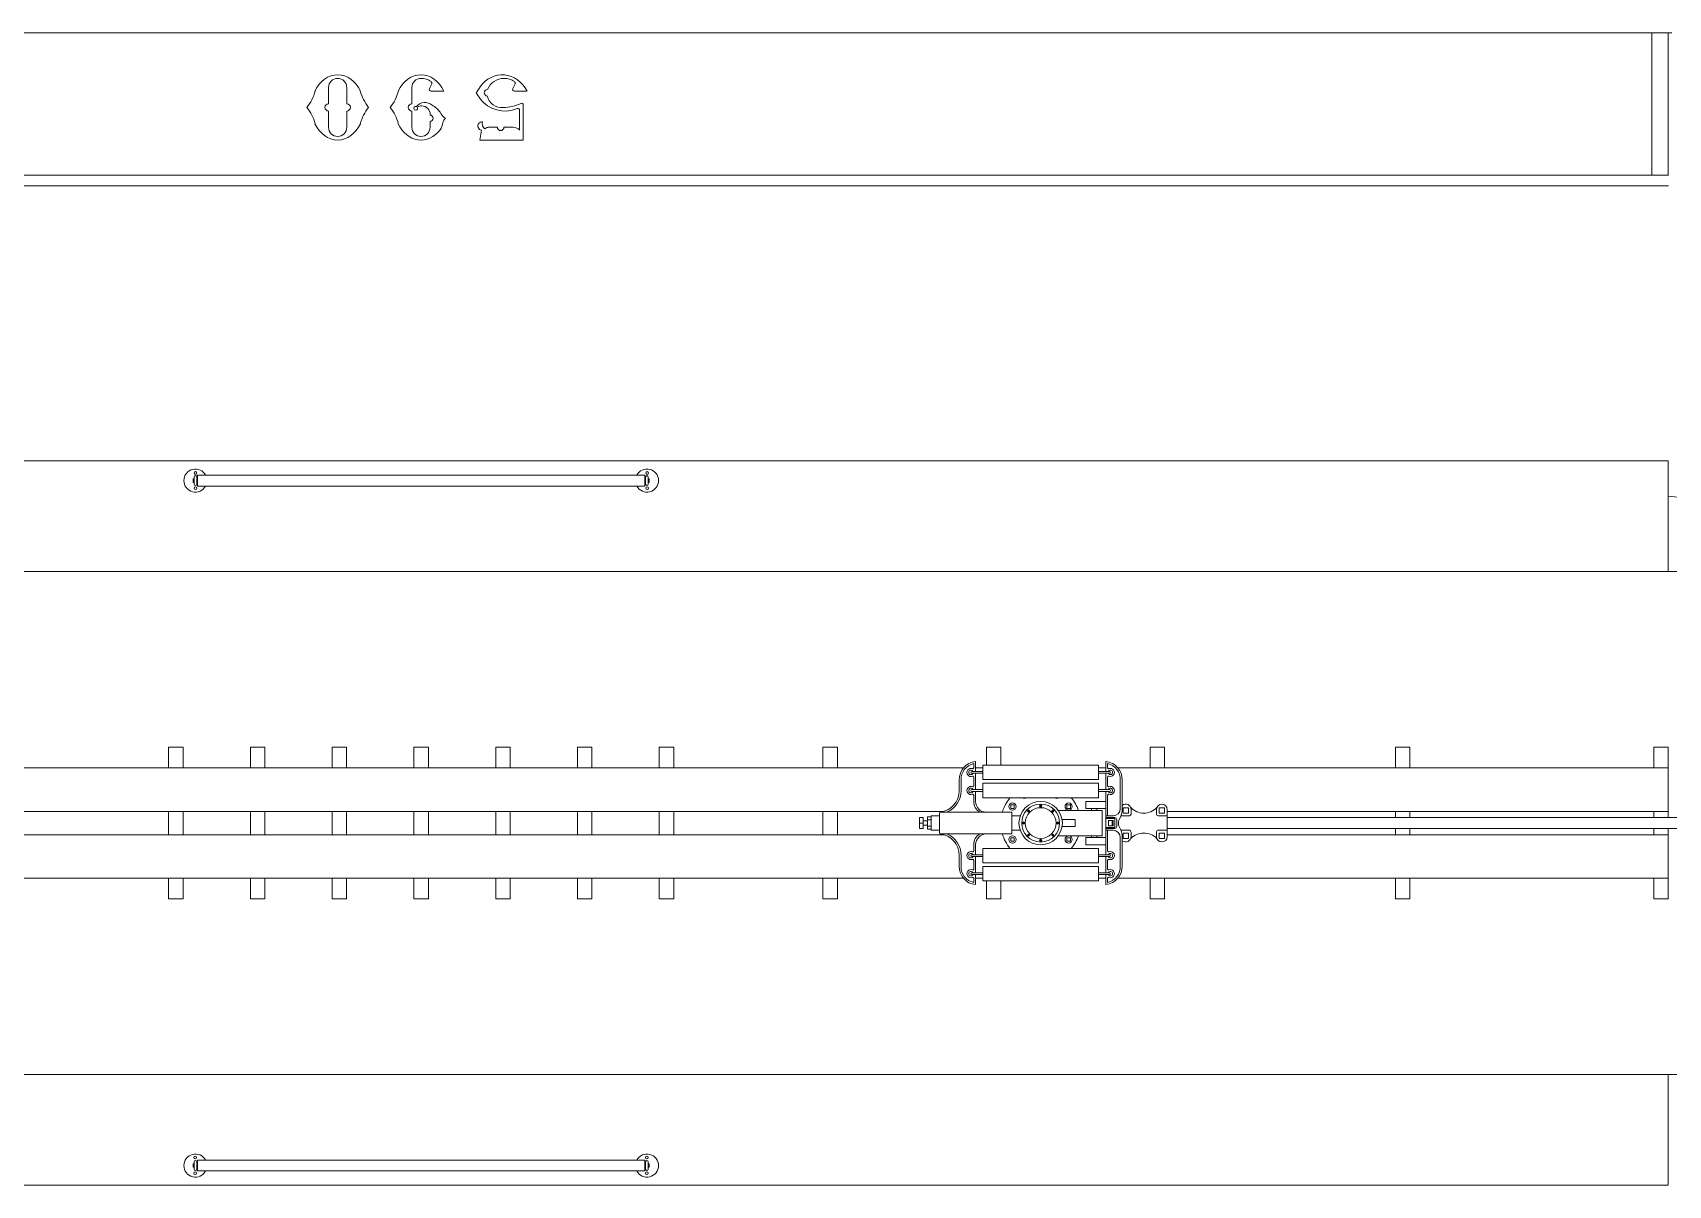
# Model space of a CAD drawing. Header units: inches. Extents: x 0 to 22, y 0 to 17.
# Drawn here: x 9.885 to 14.581, y 8.96 to 12.269 of the extents above; entities that cross this region are included whole.
import ezdxf

# ---------------------------------------------------------------- set-up
doc = ezdxf.new("R2010")
doc.units = ezdxf.units.IN
doc.header["$LTSCALE"] = 100
doc.header["$MEASUREMENT"] = 0
for name, color, linetype, lineweight in [('CLERESTORY', 7, 'Continuous', 0), ('MAINROOF', 7, 'Continuous', 0), ('RESISTORBANK', 7, 'Continuous', 0), ('ROOFSIGN', 7, 'Continuous', 0), ('TROLLEYPOLE', 7, 'Continuous', 0), ('VESTIBULEROOF', 7, 'Continuous', 0)]:
    doc.layers.add(name, color=color, linetype=linetype, lineweight=lineweight)

msp = doc.modelspace()

# ---------------------------------------------------------------- linework, layer by layer
at = {"layer": 'CLERESTORY'}
for p, q in [((7.3628, 10.72241), (14.6372, 10.72241)), ((10.2748, 10.21771), (10.3164, 10.21771)), ((10.5096, 10.21771), (10.5512, 10.21771)), ((10.7444, 10.21771), (10.786, 10.21771)), ((10.9792, 10.21771), (11.0208, 10.21771)), ((11.214, 10.21771), (11.2556, 10.21771)), ((11.4488, 10.21771), (11.4904, 10.21771)), ((11.6838, 10.21771), (11.7254, 10.21771)), ((12.1535, 10.21771), (12.1951, 10.21771)), ((12.6231, 10.21771), (12.6647, 10.21771)), ((13.0928, 10.21771), (13.1344, 10.21771)), ((13.7974, 10.21771), (13.839, 10.21771)), ((14.5393, 10.21771), (14.5809, 10.21771)), ((9.44313, 10.15831), (12.55687, 10.15831)), ((12.59163, 10.15831), (12.61263, 10.15831)), ((12.94489, 10.15831), (12.96589, 10.15831)), ((13.00067, 10.15831), (14.5809, 10.15831)), ((9.49872, 10.03351), (12.50128, 10.03351)), ((13.14241, 10.03351), (14.5809, 10.03351)), ((9.49877, 9.96651), (12.50123, 9.96651)), ((13.14241, 9.96651), (14.5809, 9.96651)), ((9.44313, 9.84171), (12.55687, 9.84171)), ((12.59163, 9.84171), (12.61263, 9.84171)), ((12.94489, 9.84171), (12.96589, 9.84171)), ((13.00068, 9.84171), (14.5809, 9.84171)), ((10.2748, 9.78231), (10.3164, 9.78231)), ((10.5096, 9.78231), (10.5512, 9.78231)), ((10.7444, 9.78231), (10.786, 9.78231)), ((10.9792, 9.78231), (11.0208, 9.78231)), ((11.214, 9.78231), (11.2556, 9.78231)), ((11.4488, 9.78231), (11.4904, 9.78231)), ((11.6838, 9.78231), (11.7254, 9.78231)), ((12.1535, 9.78231), (12.1951, 9.78231)), ((12.6231, 9.78231), (12.6647, 9.78231)), ((13.0928, 9.78231), (13.1344, 9.78231)), ((13.7974, 9.78231), (13.839, 9.78231)), ((14.5393, 9.78231), (14.5809, 9.78231)), ((7.3628, 9.27761), (14.6372, 9.27761))]:
    msp.add_line(p, q, dxfattribs=at)
at = {"layer": 'CLERESTORY', "color": 7, "linetype": 'Continuous'}
for p, q in [((10.2748, 10.15831), (10.2748, 10.21771)), ((10.3164, 10.15831), (10.3164, 10.21771)), ((10.5096, 10.15831), (10.5096, 10.21771)), ((10.5512, 10.15831), (10.5512, 10.21771)), ((10.7444, 10.15831), (10.7444, 10.21771)), ((10.786, 10.15831), (10.786, 10.21771)), ((10.9792, 10.15831), (10.9792, 10.21771)), ((11.0208, 10.15831), (11.0208, 10.21771)), ((11.214, 10.15831), (11.214, 10.21771)), ((11.2556, 10.15831), (11.2556, 10.21771)), ((11.4488, 10.15831), (11.4488, 10.21771)), ((11.4904, 10.15831), (11.4904, 10.21771)), ((11.6838, 10.15831), (11.6838, 10.21771)), ((11.7254, 10.15831), (11.7254, 10.21771)), ((12.1535, 10.15831), (12.1535, 10.21771)), ((12.1951, 10.15831), (12.1951, 10.21771)), ((12.6231, 10.16613), (12.6231, 10.21771)), ((12.6647, 10.16613), (12.6647, 10.21771)), ((13.0928, 10.15831), (13.0928, 10.21771)), ((13.1344, 10.15831), (13.1344, 10.21771)), ((13.7974, 10.15831), (13.7974, 10.21771)), ((13.839, 10.15831), (13.839, 10.21771)), ((14.5393, 10.15831), (14.5393, 10.21771)), ((14.5809, 10.01557), (14.5809, 10.21771)), ((10.2748, 9.96651), (10.2748, 10.03351)), ((10.3164, 9.96651), (10.3164, 10.03351)), ((10.5096, 9.96651), (10.5096, 10.03351)), ((10.5512, 9.96651), (10.5512, 10.03351)), ((10.7444, 9.96651), (10.7444, 10.03351)), ((10.786, 9.96651), (10.786, 10.03351)), ((10.9792, 9.96651), (10.9792, 10.03351)), ((11.0208, 9.96651), (11.0208, 10.03351)), ((11.214, 9.96651), (11.214, 10.03351)), ((11.2556, 9.96651), (11.2556, 10.03351)), ((11.4488, 9.96651), (11.4488, 10.03351)), ((11.4904, 9.96651), (11.4904, 10.03351)), ((11.6838, 9.96651), (11.6838, 10.03351)), ((11.7254, 9.96651), (11.7254, 10.03351)), ((12.1535, 9.96651), (12.1535, 10.03351)), ((12.1951, 9.96651), (12.1951, 10.03351)), ((13.1344, 10.02855), (13.1344, 10.03351)), ((13.7974, 10.01557), (13.7974, 10.03351)), ((13.839, 10.01557), (13.839, 10.03351)), ((14.5393, 10.01557), (14.5393, 10.03351)), ((13.7974, 9.96651), (13.7974, 9.98442)), ((13.839, 9.96651), (13.839, 9.98442)), ((14.5393, 9.96651), (14.5393, 9.98442)), ((14.5809, 9.78231), (14.5809, 9.98442)), ((10.2748, 9.78231), (10.2748, 9.84171)), ((10.3164, 9.78231), (10.3164, 9.84171)), ((10.5096, 9.78231), (10.5096, 9.84171)), ((10.5512, 9.78231), (10.5512, 9.84171)), ((10.7444, 9.78231), (10.7444, 9.84171)), ((10.786, 9.78231), (10.786, 9.84171)), ((10.9792, 9.78231), (10.9792, 9.84171)), ((11.0208, 9.78231), (11.0208, 9.84171)), ((11.214, 9.78231), (11.214, 9.84171)), ((11.2556, 9.78231), (11.2556, 9.84171)), ((11.4488, 9.78231), (11.4488, 9.84171)), ((11.4904, 9.78231), (11.4904, 9.84171)), ((11.6838, 9.78231), (11.6838, 9.84171)), ((11.7254, 9.78231), (11.7254, 9.84171)), ((12.1535, 9.78231), (12.1535, 9.84171)), ((12.1951, 9.78231), (12.1951, 9.84171)), ((12.6231, 9.78231), (12.6231, 9.83386)), ((12.6647, 9.78231), (12.6647, 9.83386)), ((13.0928, 9.78231), (13.0928, 9.84171)), ((13.1344, 9.78231), (13.1344, 9.84171)), ((13.7974, 9.78231), (13.7974, 9.84171)), ((13.839, 9.78231), (13.839, 9.84171)), ((14.5393, 9.78231), (14.5393, 9.84171))]:
    msp.add_line(p, q, dxfattribs=at)
at = {"layer": 'MAINROOF', "linetype": 'Continuous'}
for p, q in [((7.4191, 11.03997), (14.5809, 11.03997)), ((7.4191, 8.95997), (14.5809, 8.95997))]:
    msp.add_line(p, q, dxfattribs=at)
at = {"layer": 'MAINROOF', "color": 7, "linetype": 'Continuous'}
for p, q in [((14.5809, 10.72241), (14.5809, 11.03997)), ((14.5809, 8.95997), (14.5809, 9.27761))]:
    msp.add_line(p, q, dxfattribs=at)
at = {"layer": 'RESISTORBANK'}
for p, q in [((7.4186, 12.26916), (14.5913, 12.26916)), ((7.4191, 11.86026), (14.5814, 11.86026)), ((7.4191, 11.82906), (14.5814, 11.82906))]:
    msp.add_line(p, q, dxfattribs=at)
at = {"layer": 'RESISTORBANK', "color": 7, "linetype": 'Continuous'}
for p, q in [((14.5334, 12.26916), (14.5334, 11.86026)), ((14.5809, 12.26916), (14.5809, 11.86026))]:
    msp.add_line(p, q, dxfattribs=at)
at = {"layer": 'RESISTORBANK', "linetype": 'Continuous'}
for p, q in [((11.02396, 12.10903), (11.03055, 12.1222)), ((11.26316, 12.10903), (11.26975, 12.1222)), ((10.7342, 12.06511), (10.7342, 12.11191)), ((10.7862, 12.06511), (10.7862, 12.11191)), ((10.9734, 12.06511), (10.9734, 12.11191)), ((11.0644, 12.10151), (11.02861, 12.10151)), ((11.3036, 12.10151), (11.26781, 12.10151)), ((10.7342, 11.99751), (10.7342, 12.04431)), ((10.7862, 11.99751), (10.7862, 12.04431)), ((10.9734, 11.99751), (10.9734, 12.04431)), ((11.0254, 12.03271), (11.0254, 12.03865)), ((11.2828, 11.98971), (11.2828, 12.04678)), ((11.2932, 11.96111), (11.2932, 12.0618)), ((11.0254, 11.99751), (11.0254, 12.01431)), ((11.1684, 11.96111), (11.1736, 11.98971)), ((11.2188, 11.99751), (11.19254, 11.99751)), ((11.2646, 11.99751), (11.2376, 11.99751)), ((11.2932, 11.96111), (11.1684, 11.96111))]:
    msp.add_line(p, q, dxfattribs=at)
at = {"layer": 'RESISTORBANK', "linetype": 'Continuous', "flags": 128}
for points in [[(11.02873, 12.12889), (11.0252, 12.13102), (11.02159, 12.13287), (11.01792, 12.13443), (11.01421, 12.1357), (11.01048, 12.13668), (11.00676, 12.13736), (11.00306, 12.13777), (10.9994, 12.13791)], [(11.26793, 12.12889), (11.2644, 12.13102), (11.26079, 12.13287), (11.25712, 12.13443), (11.25341, 12.1357), (11.24968, 12.13668), (11.24596, 12.13736), (11.24226, 12.13777), (11.2386, 12.13791)]]:
    msp.add_lwpolyline(points, dxfattribs=at)
at = {"layer": 'RESISTORBANK', "linetype": 'Continuous'}
for centre, radius, start, end in [((10.7602, 12.11191), 0.026, 0, 180), ((10.9994, 12.11191), 0.026, 90, 180), ((11.0259, 12.12453), 0.0052, -26.56505, 56.95614), ((11.238, 12.08638), 0.05152, 89.32992, 157.44405), ((11.2651, 12.12453), 0.0052, -26.56505, 56.95614), ((10.58119, 12.12926), 0.11734, -39.44752, -13.68259), ((10.95958, 12.13945), 0.13963, -164.23383, -142.63607), ((10.82039, 12.12926), 0.11734, -39.44752, -13.68259), ((11.02861, 12.10671), 0.0052, 153.43495, 270), ((11.06706, 12.17086), 0.11734, -39.44752, -29.09315), ((11.06706, 12.02175), 0.11734, 29.76616, 39.44752), ((11.24064, 12.1339), 0.08972, -143.63383, -66.90418), ((11.19066, 12.09675), 0.0094, 91.52069, 266.7756), ((11.23095, 12.09615), 0.04175, -167.85254, -83.0572), ((11.26781, 12.10671), 0.0052, 153.43495, 270), ((10.58119, 11.98015), 0.11734, 13.68259, 39.44752), ((10.7342, 12.05471), 0.0104, 90, 270), ((10.7862, 12.05471), 0.0104, -90, 90), ((10.95958, 11.96997), 0.13963, 142.63607, 164.23383), ((10.82039, 11.98015), 0.11734, 13.68259, 39.44752), ((10.9734, 12.05471), 0.0104, 90, 270), ((10.98443, 12.05218), 0.00535, 67.5163, 392.09581), ((11.01117, 12.03651), 0.03217, 50.38028, 140.14277), ((11.00215, 12.03643), 0.0228, 29.82476, 125.34821), ((11.00327, 12.03527), 0.02246, 9.83951, 33.90745), ((11.0046, 12.03865), 0.0208, 0, 1.3597), ((11.0254, 12.02351), 0.0092, -90, 90), ((11.02117, 12.01571), 0.0416, 26.28143, 37.14214), ((11.08584, 12.05167), 0.03251, -147.34125, -119.96808), ((11.08746, 12.00513), 0.02563, 134.18647, 167.01286), ((11.23732, 12.16195), 0.10734, -90.70427, -63.06796), ((11.2778, 12.04678), 0.005, 0, 113.09582), ((11.2882, 12.0618), 0.005, 0, 116.93204), ((10.7602, 11.99751), 0.026, 180, 360), ((10.9994, 11.99751), 0.026, 180, 360), ((11.02117, 12.01571), 0.0416, -37.14214, -6.65155), ((11.1743, 12.00147), 0.01179, 80.72413, 266.59548), ((11.19194, 12.00746), 0.01672, 160.2592, 236.00303), ((11.19312, 11.98161), 0.01595, 85.38417, 131.29809), ((11.2282, 11.99751), 0.0094, 180, 360), ((11.26278, 11.96813), 0.02944, 47.14759, 86.45523)]:
    msp.add_arc(centre, radius, start, end, dxfattribs=at)
for centre, major_axis, ratio, start_param, end_param in [((10.7602, 12.05471), (0, -0.0936), 0.8055556, 2.0943951, 4.1887902), ((10.9994, 12.05471), (0, -0.0936), 0.8055556, 2.0943951, 4.1887902), ((11.23376, 12.05468), (0.00522, -0.09354), 0.8719018, 2.0457988, 3.9804167), ((10.9994, 11.97671), (0, -0.0936), 0.8055556, 2.3254271, 2.6991452), ((10.7602, 12.05471), (0, -0.0936), 0.8055556, 5.2359878, 7.3303829), ((10.9994, 12.05471), (0, -0.0936), 0.8055556, 5.2359878, 7.0993509)]:
    msp.add_ellipse(centre, major_axis=major_axis, ratio=ratio, start_param=start_param, end_param=end_param, dxfattribs=at)
at = {"layer": 'ROOFSIGN', "color": 7, "linetype": 'Continuous'}
for p, q in [((10.34786, 10.99366), (10.34786, 10.97286)), ((10.35566, 10.99366), (10.35566, 10.97286)), ((10.35788, 10.96767), (10.35788, 10.99887)), ((11.64208, 10.96767), (11.64208, 10.99887)), ((11.64444, 10.99366), (11.64444, 10.97286)), ((11.65224, 10.99366), (11.65224, 10.97286)), ((10.34553, 10.98844), (10.34553, 10.97804)), ((10.34553, 10.98844), (10.34786, 10.98844)), ((10.34553, 10.97804), (10.34786, 10.97804)), ((10.35566, 10.98844), (10.35794, 10.98844)), ((10.35566, 10.97804), (10.35794, 10.97804)), ((11.64444, 10.98844), (11.64216, 10.98844)), ((11.64444, 10.97804), (11.64216, 10.97804)), ((11.65456, 10.98844), (11.65224, 10.98844)), ((11.65456, 10.97804), (11.65224, 10.97804)), ((11.65456, 10.98844), (11.65456, 10.97804)), ((10.34553, 9.01156), (10.34553, 9.02196)), ((10.34553, 9.02196), (10.34786, 9.02196)), ((10.34786, 9.00634), (10.34786, 9.02714)), ((10.35566, 9.00634), (10.35566, 9.02714)), ((10.35566, 9.02196), (10.35794, 9.02196)), ((10.35788, 9.03233), (10.35788, 9.00113)), ((11.64208, 9.03233), (11.64208, 9.00113)), ((11.64444, 9.02196), (11.64216, 9.02196)), ((11.64444, 9.00634), (11.64444, 9.02714)), ((11.65224, 9.00634), (11.65224, 9.02714)), ((11.65456, 9.02196), (11.65224, 9.02196)), ((11.65456, 9.01156), (11.65456, 9.02196)), ((10.34553, 9.01156), (10.34786, 9.01156)), ((10.35566, 9.01156), (10.35794, 9.01156)), ((11.64444, 9.01156), (11.64216, 9.01156)), ((11.65456, 9.01156), (11.65224, 9.01156))]:
    msp.add_line(p, q, dxfattribs=at)
at = {"layer": 'ROOFSIGN', "linetype": 'Continuous'}
for p, q in [((11.64208, 10.99887), (10.35788, 10.99887)), ((11.64208, 10.96767), (10.35788, 10.96767)), ((11.64208, 9.03233), (10.35788, 9.03233)), ((11.64208, 9.00113), (10.35788, 9.00113))]:
    msp.add_line(p, q, dxfattribs=at)
at = {"layer": 'ROOFSIGN', "color": 7, "linetype": 'Continuous'}
for centre in [(10.35204, 11.00503), (11.64861, 11.00503), (10.35204, 10.96142), (11.64861, 10.96115), (10.35133, 9.03939), (11.64793, 9.03995), (10.35133, 8.99497), (11.64793, 8.99497)]:
    msp.add_circle(centre, 0.0039, dxfattribs=at)
for centre, radius, start, end in [((10.3518, 10.98339), 0.0331, 27.89079, 331.65299), ((10.35176, 10.99366), 0.0039, 0, 180), ((11.6484, 10.98339), 0.0331, -151.65299, 152.10921), ((11.64834, 10.99366), 0.0039, 0, 180), ((10.35176, 10.97286), 0.0039, 180, 360), ((11.64834, 10.97286), 0.0039, 180, 360), ((10.3518, 9.01661), 0.0331, 28.34701, 332.10921), ((10.35176, 9.02714), 0.0039, 0, 180), ((11.6484, 9.01661), 0.0331, -152.10921, 151.65299), ((11.64834, 9.02714), 0.0039, 0, 180), ((10.35176, 9.00634), 0.0039, 180, 360), ((11.64834, 9.00634), 0.0039, 180, 360)]:
    msp.add_arc(centre, radius, start, end, dxfattribs=at)
at = {"layer": 'TROLLEYPOLE', "linetype": 'Continuous'}
for p, q in [((12.6124, 10.14796), (12.58125, 10.14796)), ((12.58644, 10.17069), (12.58644, 10.15866)), ((12.59163, 10.1768), (12.59163, 10.14796)), ((12.61263, 10.16613), (12.94489, 10.16613)), ((12.61263, 10.16613), (12.61263, 10.1246)), ((12.94489, 10.16613), (12.94489, 10.1246)), ((12.94489, 10.14796), (12.97627, 10.14796)), ((12.96589, 10.1768), (12.96589, 10.14796)), ((12.97108, 10.1707), (12.97108, 10.15867)), ((12.54491, 10.12421), (12.54491, 10.09294)), ((12.5501, 10.12514), (12.5501, 10.09294)), ((12.6124, 10.14277), (12.58125, 10.14277)), ((12.58644, 10.13206), (12.58644, 10.10675)), ((12.59163, 10.14277), (12.59163, 10.09604)), ((12.61263, 10.1246), (12.94489, 10.1246)), ((12.61263, 10.11422), (12.94489, 10.11422)), ((12.61263, 10.11422), (12.61263, 10.07268)), ((12.69569, 10.1246), (12.86183, 10.1246)), ((12.94489, 10.14277), (12.97627, 10.14277)), ((12.94489, 10.11422), (12.94489, 10.07268)), ((12.96589, 10.14277), (12.96589, 10.09605)), ((12.97108, 10.13207), (12.97108, 10.10675)), ((13.00742, 10.12363), (13.00742, 10.04153)), ((13.01261, 10.12329), (13.01261, 10.04153)), ((12.6124, 10.09604), (12.58125, 10.09604)), ((12.6124, 10.09085), (12.58125, 10.09085)), ((12.58644, 10.08015), (12.58644, 10.0623)), ((12.59163, 10.09085), (12.59163, 10.0623)), ((12.61263, 10.07268), (12.94489, 10.07268)), ((12.6927, 10.04208), (12.6927, 10.05246)), ((12.6927, 10.05246), (12.70308, 10.05246)), ((12.70308, 10.04208), (12.70308, 10.05246)), ((12.77824, 10.04611), (12.77824, 10.05252)), ((12.77928, 10.04612), (12.77928, 10.05252)), ((12.86433, 10.05246), (12.85395, 10.05246)), ((12.85395, 10.04208), (12.85395, 10.05246)), ((12.86433, 10.04208), (12.86433, 10.05246)), ((12.90878, 10.0623), (12.90878, 10.04153)), ((12.90878, 10.0623), (12.96589, 10.0623)), ((12.94489, 10.09605), (12.97627, 10.09605)), ((12.94489, 10.09085), (12.97627, 10.09085)), ((12.96589, 10.09085), (12.96589, 9.90914)), ((12.96589, 10.09085), (12.96589, 9.90914)), ((12.97108, 10.08015), (12.97108, 10.02076)), ((12.43092, 10.01557), (12.4413, 10.01557)), ((12.43092, 9.98442), (12.43092, 10.01557)), ((12.4413, 9.98442), (12.4413, 10.01557)), ((12.4413, 10.00649), (12.45428, 10.00649)), ((12.45428, 9.98201), (12.45428, 10.01798)), ((12.45428, 10.01798), (12.46466, 10.01798)), ((12.45428, 10.00899), (12.46466, 10.00899)), ((12.46466, 10.02076), (12.48803, 10.02076)), ((12.46466, 9.97923), (12.46466, 10.02076)), ((12.48803, 9.97144), (12.48803, 10.02855)), ((12.49062, 10.03115), (12.69569, 10.03115)), ((12.6927, 10.04208), (12.70308, 10.04208)), ((12.69569, 10.03115), (12.69569, 9.96885)), ((12.69569, 10.02076), (12.72002, 10.02076)), ((12.72889, 9.9968), (12.72889, 10.00319)), ((12.72993, 9.99679), (12.72993, 10.0032)), ((12.74341, 10.03166), (12.74341, 10.03808)), ((12.74445, 10.03168), (12.74445, 10.03807)), ((12.81307, 10.03168), (12.81307, 10.03807)), ((12.81411, 10.03166), (12.81411, 10.03808)), ((12.8276, 9.99679), (12.8276, 10.0032)), ((12.82863, 9.9968), (12.82863, 10.00319)), ((12.82936, 10.03634), (12.95551, 10.03634)), ((12.84019, 10.01038), (12.8774, 10.01038)), ((12.86433, 10.04208), (12.85395, 10.04208)), ((12.8774, 10.01038), (12.8774, 9.98961)), ((12.90878, 10.04153), (12.96589, 10.04153)), ((12.92433, 10.04153), (12.92433, 10.03634)), ((12.93993, 10.04153), (12.93993, 10.03634)), ((12.95551, 10.03634), (12.95551, 9.96366)), ((12.96589, 10.02076), (12.98666, 10.02076)), ((12.96589, 10.01557), (12.99185, 10.01557)), ((12.96589, 10.01298), (12.99185, 10.01298)), ((12.97368, 10.00778), (12.97368, 9.99221)), ((12.97368, 10.00778), (12.98666, 10.00778)), ((12.98406, 10.00778), (12.98406, 9.99221)), ((12.98666, 10.00778), (12.98666, 9.99221)), ((12.99185, 10.01298), (12.99185, 9.98702)), ((12.99704, 10.01038), (12.99704, 9.98961)), ((13.00975, 10.02076), (13.03338, 10.02076)), ((13.01521, 10.04413), (13.01521, 10.02855)), ((13.01521, 10.04413), (13.03079, 10.04413)), ((13.01521, 10.02855), (13.03079, 10.02855)), ((13.03079, 10.04413), (13.03079, 10.02855)), ((13.03857, 10.03883), (13.03857, 10.02596)), ((13.11126, 10.03877), (13.11126, 10.02596)), ((13.11645, 10.02076), (13.14241, 10.02076)), ((13.11904, 10.04413), (13.13462, 10.04413)), ((13.11904, 10.04413), (13.11904, 10.02855)), ((13.11904, 10.02855), (13.13462, 10.02855)), ((13.13462, 10.04413), (13.13462, 10.02855)), ((13.14241, 10.03877), (13.14241, 9.9612)), ((13.14241, 10.01557), (15.93813, 10.01557)), ((12.43092, 10), (12.4413, 10)), ((12.43092, 10), (12.4413, 10)), ((12.43092, 9.98442), (12.4413, 9.98442)), ((12.4413, 9.99351), (12.45428, 9.99351)), ((12.45428, 9.991), (12.46466, 9.991)), ((12.45428, 9.98201), (12.46466, 9.98201)), ((12.46466, 9.97923), (12.48803, 9.97923)), ((12.49062, 9.96885), (12.69569, 9.96885)), ((12.6927, 9.95797), (12.70308, 9.95797)), ((12.6927, 9.95797), (12.6927, 9.94759)), ((12.69569, 9.97923), (12.72002, 9.97923)), ((12.70308, 9.95797), (12.70308, 9.94759)), ((12.74341, 9.96191), (12.74341, 9.96833)), ((12.74445, 9.96193), (12.74445, 9.96832)), ((12.81307, 9.96193), (12.81307, 9.96832)), ((12.81411, 9.96191), (12.81411, 9.96833)), ((12.82936, 9.96366), (12.95551, 9.96366)), ((12.84019, 9.98961), (12.8774, 9.98961)), ((12.85395, 9.95797), (12.85395, 9.94759)), ((12.86433, 9.95797), (12.85395, 9.95797)), ((12.86433, 9.95797), (12.86433, 9.94759)), ((12.90878, 9.95846), (12.90878, 9.9377)), ((12.90878, 9.95846), (12.96589, 9.95846)), ((12.92433, 9.96366), (12.92433, 9.95846)), ((12.93993, 9.96366), (12.93993, 9.95846)), ((12.96589, 9.98702), (12.99185, 9.98702)), ((12.96589, 9.98442), (12.99185, 9.98442)), ((12.96589, 9.97923), (12.98666, 9.97923)), ((12.97108, 9.91985), (12.97108, 9.97923)), ((12.97368, 9.99221), (12.98666, 9.99221)), ((13.00742, 9.95846), (13.00742, 9.87638)), ((13.00975, 9.9792), (13.03338, 9.9792)), ((13.01261, 9.95846), (13.01261, 9.87671)), ((13.01521, 9.95583), (13.01521, 9.97141)), ((13.01521, 9.97141), (13.03079, 9.97141)), ((13.03079, 9.95583), (13.03079, 9.97141)), ((13.03857, 9.96114), (13.03857, 9.97401)), ((13.11126, 9.9612), (13.11126, 9.97401)), ((13.11645, 9.9792), (13.14241, 9.9792)), ((13.11904, 9.97141), (13.13462, 9.97141)), ((13.11904, 9.95583), (13.11904, 9.97141)), ((13.13462, 9.95583), (13.13462, 9.97141)), ((13.14241, 9.98442), (15.93813, 9.98442)), ((12.58644, 9.91985), (12.58644, 9.9377)), ((12.59163, 9.90914), (12.59163, 9.9377)), ((12.61263, 9.92731), (12.94489, 9.92731)), ((12.61263, 9.88578), (12.61263, 9.92731)), ((12.6927, 9.94759), (12.70308, 9.94759)), ((12.77824, 9.94747), (12.77824, 9.95388)), ((12.77928, 9.94747), (12.77928, 9.95388)), ((12.86433, 9.94759), (12.85395, 9.94759)), ((12.90878, 9.9377), (12.96589, 9.9377)), ((12.94489, 9.88578), (12.94489, 9.92731)), ((13.01521, 9.95583), (13.03079, 9.95583)), ((13.11904, 9.95583), (13.13462, 9.95583)), ((12.54491, 9.87579), (12.54491, 9.90705)), ((12.5501, 9.87486), (12.5501, 9.90705)), ((12.6124, 9.90914), (12.58125, 9.90914)), ((12.6124, 9.90395), (12.58125, 9.90395)), ((12.58644, 9.86793), (12.58644, 9.89325)), ((12.59163, 9.85723), (12.59163, 9.90395)), ((12.61263, 9.88578), (12.94489, 9.88578)), ((12.61263, 9.8754), (12.94489, 9.8754)), ((12.61263, 9.83386), (12.61263, 9.8754)), ((12.69569, 9.8754), (12.86183, 9.8754)), ((12.94489, 9.90914), (12.97627, 9.90914)), ((12.94489, 9.90395), (12.97627, 9.90395)), ((12.94489, 9.83386), (12.94489, 9.8754)), ((12.96589, 9.85723), (12.96589, 9.90395)), ((12.97108, 9.86793), (12.97108, 9.89325)), ((12.6124, 9.85723), (12.58125, 9.85723)), ((12.6124, 9.85203), (12.58125, 9.85203)), ((12.58644, 9.82931), (12.58644, 9.84133)), ((12.59163, 9.8232), (12.59163, 9.85203)), ((12.61263, 9.83386), (12.94489, 9.83386)), ((12.94489, 9.85723), (12.97627, 9.85723)), ((12.94489, 9.85203), (12.97627, 9.85203)), ((12.96589, 9.8232), (12.96589, 9.85203)), ((12.97108, 9.8293), (12.97108, 9.84133))]:
    msp.add_line(p, q, dxfattribs=at)
for centre, radius in [((12.69789, 10.04727), 0.01038), ((12.77876, 10), 0.0623), ((12.77876, 10), 0.05451), ((12.77876, 10.04932), 0.00324), ((12.85914, 10.04727), 0.01038), ((12.72944, 10), 0.00324), ((12.77876, 10), 0.04413), ((12.74389, 10.03487), 0.00324), ((12.81364, 10.03487), 0.00324), ((12.82808, 10), 0.00324), ((12.69789, 9.95278), 0.01038), ((12.74389, 9.96512), 0.00324), ((12.81364, 9.96512), 0.00324), ((12.85914, 9.95278), 0.01038), ((12.77876, 9.95068), 0.00324)]:
    msp.add_circle(centre, radius, dxfattribs=at)
for centre, radius, start, end in [((12.59682, 10.12514), 0.05193, 95.73985, 181.02569), ((12.59682, 10.12514), 0.04673, 102.8414, 180), ((12.57865, 10.14536), 0.01168, 68.68253, 291.31747), ((12.57865, 10.14536), 0.00649, 23.57818, 336.42182), ((12.58125, 10.14536), 0.0026, 90, 270), ((12.58384, 10.15866), 0.0026, -111.31747, 0), ((12.96072, 10.12514), 0.05193, -2.03537, 84.28886), ((12.96072, 10.12514), 0.04673, -1.85323, 77.19115), ((12.97368, 10.15867), 0.0026, 180, 291.32369), ((12.97887, 10.14537), 0.00649, -156.42182, 156.42182), ((12.97887, 10.14537), 0.01168, -111.32369, 111.32369), ((12.97627, 10.14537), 0.0026, -90, 90), ((12.57865, 10.09345), 0.01168, 68.68253, 291.31747), ((12.57865, 10.09345), 0.00649, 23.57818, 336.42182), ((12.58384, 10.13206), 0.0026, 0, 111.31747), ((12.58384, 10.10675), 0.0026, -111.31747, 0), ((12.97368, 10.13207), 0.0026, 68.67631, 180), ((12.97368, 10.10675), 0.0026, 180, 291.32369), ((12.97887, 10.09345), 0.00649, -156.42182, 156.42182), ((12.97887, 10.09345), 0.01168, -111.32369, 111.32369), ((12.48261, 10.09294), 0.0623, -82.60906, 0), ((12.48261, 10.09294), 0.06749, -66.2867, 0), ((12.58125, 10.09345), 0.0026, 90, 270), ((12.58384, 10.08015), 0.0026, 0, 111.31747), ((12.62278, 10.0623), 0.03634, 180, 238.99728), ((12.62278, 10.0623), 0.03115, 180, 270), ((12.77872, 10), 0.11422, 140.47731, 164.17302), ((12.732, 10.08103), 0.01038, -126.50226, -53.49774), ((12.82504, 10.08103), 0.01038, -126.50226, -53.49774), ((12.77872, 10), 0.11422, 18.55337, 39.52269), ((12.97368, 10.08015), 0.0026, 68.67631, 180), ((12.97627, 10.09345), 0.0026, -90, 90), ((13.023, 10.03877), 0.01558, 0, 129.84906), ((13.12683, 10.03877), 0.01558, 0, 180), ((12.49062, 10.02855), 0.0026, 90, 180), ((12.98666, 10.04153), 0.02077, -90, 0), ((12.99185, 10.01038), 0.00519, 0, 90), ((13.02819, 10), 0.02596, 157.272, 180), ((12.96341, 10.03774), 0.04935, -34.15821, 4.40901), ((13.03338, 10.02596), 0.00519, -90, 0), ((13.07491, 10.08085), 0.05231, -135.52432, -44.47568), ((13.11645, 10.02596), 0.00519, 180, 270), ((12.49062, 9.97144), 0.0026, 180, 270), ((12.48261, 9.90705), 0.0623, 0, 82.60906), ((12.48261, 9.90705), 0.06749, 0, 66.2867), ((12.62278, 9.9377), 0.03634, 121.00272, 180), ((12.62278, 9.9377), 0.03115, 90, 180), ((12.77872, 10), 0.11422, -164.17374, -140.47925), ((12.77872, 10), 0.11422, -39.52075, -18.55264), ((12.98666, 9.95846), 0.02077, 0, 90), ((12.99185, 9.98961), 0.00519, -90, 0), ((13.02819, 10), 0.02596, 180, 202.728), ((12.96341, 9.96226), 0.04935, -4.40901, 34.15821), ((13.023, 9.9612), 0.01558, -129.84906, 0), ((13.03338, 9.97401), 0.00519, 0, 90), ((13.07491, 9.91911), 0.05231, 44.47568, 135.52432), ((13.11645, 9.97401), 0.00519, 90, 180), ((13.12683, 9.9612), 0.01558, 180, 360), ((12.57865, 9.90655), 0.01168, 68.68253, 291.31747), ((12.57865, 9.90655), 0.00649, 23.57818, 336.42182), ((12.58384, 9.91985), 0.0026, -111.31747, 0), ((12.97368, 9.91985), 0.0026, 180, 291.32369), ((12.97887, 9.90655), 0.00649, -156.42182, 156.42182), ((12.97887, 9.90655), 0.01168, -111.32369, 111.32369), ((12.59682, 9.87486), 0.05193, 178.97431, 264.26015), ((12.59682, 9.87486), 0.04673, 180, 257.1586), ((12.57865, 9.85463), 0.01168, 68.68253, 291.31747), ((12.58125, 9.90655), 0.0026, 90, 270), ((12.58384, 9.89325), 0.0026, 0, 111.31747), ((12.58384, 9.86793), 0.0026, -111.31747, 0), ((12.96072, 9.87486), 0.05193, -84.28886, 2.03537), ((12.97368, 9.89325), 0.0026, 68.67631, 180), ((12.96072, 9.87486), 0.04673, -77.19115, 1.85323), ((12.97368, 9.86793), 0.0026, 180, 291.32369), ((12.97887, 9.85463), 0.01168, -111.32369, 111.32369), ((12.97627, 9.90655), 0.0026, -90, 90), ((12.57865, 9.85463), 0.00649, 23.57818, 336.42182), ((12.58125, 9.85463), 0.0026, 90, 270), ((12.58384, 9.84133), 0.0026, 0, 111.31747), ((12.97368, 9.84133), 0.0026, 68.67631, 180), ((12.97887, 9.85463), 0.00649, -156.42182, 156.42182), ((12.97627, 9.85463), 0.0026, -90, 90)]:
    msp.add_arc(centre, radius, start, end, dxfattribs=at)
at = {"layer": 'VESTIBULEROOF', "color": 7, "linetype": 'Continuous'}
msp.add_line((14.5809, 10.93874), (16.21369, 10.76492), dxfattribs=at)

doc.saveas('drawing.dxf')
